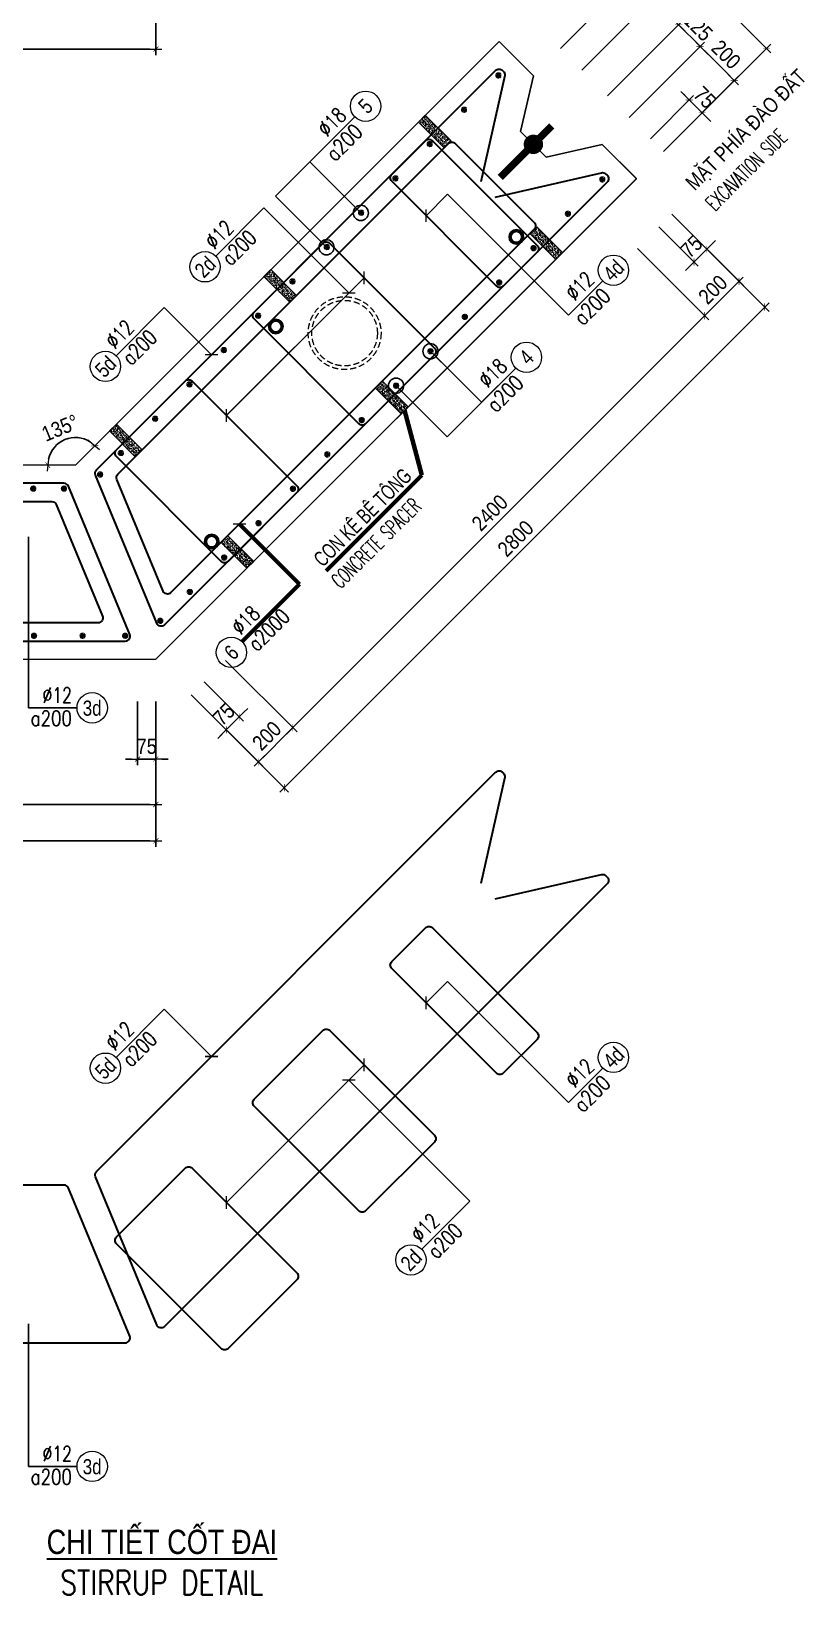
# Model space of a CAD drawing. Header units: millimetres. Extents: x -642477 to 1168880, y -27982 to 330379.
# Drawn here: x 650774 to 660335, y 63276 to 82598 of the extents above; entities that cross this region are included whole.
import ezdxf
from ezdxf.enums import TextEntityAlignment as Align

# ---------------------------------------------------------------- set-up
doc = ezdxf.new("R2010")
doc.units = ezdxf.units.MM
doc.linetypes.add('HIDDEN', pattern=[0.375, 0.25, -0.125])
doc.layers.get('0').update_dxf_attribs({"lineweight": 20})
doc.layers.get('Defpoints').update_dxf_attribs({"color": 151, "lineweight": 9})
for name, color, linetype, lineweight in [('NDC_S_BREAK-LINE', 1, 'Continuous', 15), ('NDC_S_DIAPHGRAM WALL', 3, 'Continuous', 20), ('NDC_S_DIM', 1, 'Continuous', 15), ('NDC_S_ENG TITLE', 3, 'Continuous', 20), ('NDC_S_HATCH MATERIAL', 8, 'Continuous', 13), ('NDC_S_LEADER', 1, 'Continuous', 15), ('NDC_S_LEVEL TEXT', 7, 'Continuous', 20), ('NDC_S_REBAR', 4, 'Continuous', 35), ('NDC_S_VN TEXT', 7, 'Continuous', 20), ('NDC_S_VN TITLE', 6, 'Continuous', 35)]:
    doc.layers.add(name, color=color, linetype=linetype, lineweight=lineweight)
doc.layers.add('NDC_S_REBAR DES.', color=2, linetype='Continuous')
doc.styles.add('ARIAL', font='arial.ttf', dxfattribs={"width": 0.8})
doc.styles.add('NDC_ARIAL', font='arial.ttf', dxfattribs={"width": 0.85})
doc.styles.add('NDC_DIM', font='', dxfattribs={"width": 0.75})
doc.styles.add('NDC_EN TXT', font='romans.shx', dxfattribs={"width": 0.8})
doc.styles.get('NDC_DIM').set_extended_font_data('Dotum')
doc.dimstyles.new('A1-NDC-1-25 (x3)', dxfattribs={"dimscale": 75, "dimtxt": 2.5, "dimasz": 1, "dimexe": 1, "dimexo": 0, "dimgap": 0.8, "dimtad": 1, "dimdec": 0, "dimlfac": 0.333333, "dimdsep": 46, "dimtxsty": 'NDC_ARIAL', "dimblk": 'DIMMARK', "dimcen": 49999.938995, "dimdle": 1.5, "dimclrd": 1, "dimclre": 1, "dimclrt": 3, "dimadec": 0, "dimazin": 0, "dimtfac": 1, "dimtdec": 0, "dimtix": 1, "dimtmove": 2, "dimatfit": 3, "dimfxl": 1, "dimarcsym": 0})
doc.dimstyles.new('NDC_dim_25', dxfattribs={"dimscale": 25, "dimtxt": 2.2, "dimasz": 1.5, "dimexe": 1.5, "dimexo": 2.5, "dimgap": 1, "dimtad": 1, "dimdec": 0, "dimzin": 0, "dimdsep": 46, "dimtxsty": 'NDC_DIM', "dimblk": 'DIMMARK', "dimcen": 0.09, "dimdle": 1.2, "dimclrd": 1, "dimclre": 1, "dimclrt": 3, "dimadec": 0, "dimazin": 0, "dimtfac": 1, "dimtdec": 0, "dimtix": 1, "dimtofl": 0, "dimtmove": 0, "dimatfit": 3, "dimfxl": 6, "dimfxlon": 1, "dimtolj": 1, "dimtzin": 0, "dimarcsym": 0})

# ---------------------------------------------------------------- blocks, each defined once
blk = doc.blocks.new('DIMMARK')
at = {"layer": 'NDC_S_DIM', "color": 1}
blk.add_line((-1.5, 0), (1, 0), dxfattribs=at)
at = {"layer": 'NDC_S_DIM', "color": 2, "const_width": 0.1}
blk.add_lwpolyline([(-0.42, -0.42), (0.42, 0.42)], dxfattribs=at)
blk = doc.blocks.new('*D2035')
at = {"layer": 'Defpoints', "color": 0, "ltscale": 100, "transparency": 16777216}
for p in [(643914, 84102), (652314, 84102), (652314, 82378)]:
    blk.add_point(p, dxfattribs=at)
at = {"layer": 'NDC_S_DIM', "color": 1, "lineweight": -2, "ltscale": 100, "transparency": 16777216}
for p, q in [((643914, 84102), (643914, 82303)), ((652314, 84102), (652314, 82303)), ((643989, 82378), (652239, 82378))]:
    blk.add_line(p, q, dxfattribs=at)
at = {"layer": 'NDC_S_DIM', "color": 1, "lineweight": -2, "ltscale": 100, "transparency": 16777216, "xscale": 75, "yscale": 75, "zscale": 75, "rotation": 180}
blk.add_blockref('DIMMARK', (643914, 82378), dxfattribs=at)
at = {"layer": 'NDC_S_DIM', "color": 1, "lineweight": -2, "ltscale": 100, "transparency": 16777216, "xscale": 75, "yscale": 75, "zscale": 75}
blk.add_blockref('DIMMARK', (652314, 82378), dxfattribs=at)
at = {"layer": 'NDC_S_DIM', "color": 3, "ltscale": 100, "transparency": 16777216, "insert": (648114, 82533), "char_height": 187.5, "attachment_point": 5, "style": 'NDC_ARIAL'}
blk.add_mtext('2800', dxfattribs=at)
blk = doc.blocks.new('kata_block_THEP')
at = {"layer": 'NDC_S_REBAR', "color": 0}
for p, q in [((-0.5, 0), (0.5, 0)), ((-0.35, 0.35), (0.35, -0.35)), ((0.35, 0.35), (-0.35, -0.35)), ((0, 0.5), (0, -0.5))]:
    blk.add_line(p, q, dxfattribs=at)
at = {"layer": 'NDC_S_REBAR', "color": 0, "const_width": 0.0833}
blk.add_lwpolyline([(-0.5, 0, 1), (0.5, 0, 1), (-0.5, 0, 1)], format="xyb", dxfattribs=at)
blk = doc.blocks.new('*U1893')
at = {"layer": 'NDC_S_REBAR', "ltscale": 80, "xscale": 72, "yscale": 72, "zscale": 72}
blk.add_blockref('kata_block_THEP', (0, 0), dxfattribs=at)
blk = doc.blocks.new('*U1896')
at = {"layer": 'NDC_S_LEVEL TEXT', "color": 0, "linetype": 'ByBlock', "lineweight": -2, "transparency": 16777216}
for p in [(0, 0), (600.9, 0), (1201.8, 0), (1802.7, 0), (2403.6, 0), (3004.5, 0), (3605.4, 0), (4206.3, 0), (4807.2, 0), (5408.1, 0), (6009, 0), (6609.9, 0), (7210.8, 0)]:
    blk.add_blockref('*U1893', p, dxfattribs=at)
blk = doc.blocks.new('*U1897')
at = {"layer": 'NDC_S_REBAR', "ltscale": 80, "xscale": 72, "yscale": 72, "zscale": 72}
blk.add_blockref('kata_block_THEP', (0, 0), dxfattribs=at)
blk = doc.blocks.new('*U1898')
at = {"layer": 'NDC_S_LEVEL TEXT', "color": 0, "linetype": 'ByBlock', "lineweight": -2, "transparency": 16777216}
for p in [(0, 0), (600, 0), (1200, 0), (1800, 0), (2400, 0), (3000, 0), (3600, 0), (4200, 0), (4800, 0), (5400, 0), (6000, 0), (6600, 0)]:
    blk.add_blockref('*U1897', p, dxfattribs=at)
blk = doc.blocks.new('Ong sieu am')
at = {"layer": 'NDC_S_HATCH MATERIAL'}
h = blk.add_hatch(dxfattribs=at)
h.set_pattern_fill('ANSI31', color=256, scale=20)
h.set_pattern_definition([(45, (0, 0), (-1.76776695, 1.76776695), [])])
h.paths.add_polyline_path([(-7119.3, 51158.9, 1), (-7179.3, 51158.9, 1)])
h.paths.add_polyline_path([(-7171.3, 51158.9, -1), (-7127.3, 51158.9, -1)], flags=16)
at = {"layer": 'NDC_S_REBAR DES.'}
for radius in [30, 22]:
    blk.add_circle((-7149.3, 51158.9), radius, dxfattribs=at)
blk = doc.blocks.new('ong do BT')
at = {"layer": 'NDC_S_HATCH MATERIAL', "linetype": 'HIDDEN', "ltscale": 100}
for radius in [150, 135]:
    blk.add_circle((-6323.7, 51237.8), radius, dxfattribs=at)
blk = doc.blocks.new('con ke BT')
at = {"layer": 'NDC_S_HATCH MATERIAL'}
h = blk.add_hatch(dxfattribs=at)
h.set_pattern_fill('AR-CONC', color=256, scale=2)
h.set_pattern_definition([(50, (0, 0), (14.3452037, -1.2550427), [1.5, -16.5]), (355, (0, 0), (-2.7750267, 15.0438427), [1.2, -13.2]), (100.451444, (1.195, -0.105), (11.570177, 13.7888), [1.274804, -14.0228422]), (46.1842, (0, 4), (21.3448266, -3.3103856), [2.25, -24.75]), (96.635635, (1.779, 3.724), (18.693239, 19.482372), [1.912207, -21.034275]), (351.184164, (0, 4), (18.693239, 19.482372), [1.8, -19.8]), (21, (2, 3), (11.938141, -8.0523778), [1.5, -16.5]), (326, (2, 3), (4.8663066, 14.503001), [1.2, -13.2]), (71.451445, (2.995, 2.329), (16.8044475, 6.450623), [1.274804, -14.0228422]), (37.5, (0, 0), (0.2431971, 6.6578771), [0, -13.04, 0, -13.4, 0, -13.25]), (7.5, (0, 0), (5.2613907, 7.8882342), [0, -7.64, 0, -12.74, 0, -5.05]), (327.5, (-4.46, 0), (10.6764487, -0.45109743), [0, -5, 0, -15.6, 0, -20.7]), (317.5, (-6.46, 0), (11.6637234, 2.0020996), [0, -6.5, 0, -10.36, 0, -14.7])])
h.paths.add_polyline_path([(-7076.9, 51430.9), (-7116.9, 51430.9), (-7116.9, 51280.9), (-7076.9, 51280.9)])
at = {"layer": 'NDC_S_BREAK-LINE'}
blk.add_lwpolyline([(-7116.9, 51430.9), (-7116.9, 51280.9), (-7076.9, 51280.9), (-7076.9, 51430.9)], close=True, dxfattribs=at)
blk = doc.blocks.new('*U1899')
at = {"layer": 'NDC_S_LEADER', "xscale": 3, "yscale": 3, "zscale": 3}
blk.add_blockref('con ke BT', (21291, -154068), dxfattribs=at)
blk = doc.blocks.new('*U1900')
at = {"layer": 'NDC_S_DIM', "color": 0, "linetype": 'ByBlock', "lineweight": -2, "transparency": 16777216}
for p in [(0, 0), (2700, 0), (5400, 0)]:
    blk.add_blockref('*U1899', p, dxfattribs=at)
blk = doc.blocks.new('*U1901')
at = {"layer": 'NDC_S_LEADER', "xscale": 3, "yscale": 3, "zscale": 3}
blk.add_blockref('con ke BT', (21291, -154068), dxfattribs=at)
blk = doc.blocks.new('*U1902')
at = {"layer": 'NDC_S_DIM', "color": 0, "linetype": 'ByBlock', "lineweight": -2, "transparency": 16777216}
for p in [(0, 0), (2700, 0), (5400, 0)]:
    blk.add_blockref('*U1901', p, dxfattribs=at)
blk = doc.blocks.new('*U367')
blk.add_circle((-2.5, 0), 2.5)
at = {"layer": 'NDC_S_VN TEXT', "color": 3, "style": 'NDC_EN TXT', "width": 0.75}
for tag, p in [('DK1', (0.5, 0.85)), ('KC1', (0.5, -2.97))]:
    blk.add_attdef(tag, p, '', height=2.5, dxfattribs=at)
at = {"layer": 'NDC_S_VN TEXT', "color": 7, "style": 'ARIAL', "width": 0.8}
blk.add_attdef('SH2', text='', height=2.5, dxfattribs=at).set_placement((-2.5, 0), align=Align.MIDDLE)
blk = doc.blocks.new('*U1887')
at = {"layer": 'NDC_S_REBAR', "ltscale": 80, "xscale": 72, "yscale": 72, "zscale": 72}
blk.add_blockref('kata_block_THEP', (0, 0), dxfattribs=at)
blk = doc.blocks.new('*U1888')
at = {"layer": 'NDC_S_LEVEL TEXT', "color": 0, "linetype": 'ByBlock', "lineweight": -2, "transparency": 16777216}
for p in [(0, 0), (600.9, 0), (1201.8, 0), (1802.7, 0), (2403.6, 0), (3004.5, 0), (3605.4, 0), (4206.3, 0), (4807.2, 0), (5408.1, 0), (6009, 0), (6609.9, 0), (7210.8, 0)]:
    blk.add_blockref('*U1887', p, dxfattribs=at)
blk = doc.blocks.new('*U1894')
at = {"layer": 'NDC_S_REBAR', "ltscale": 80, "xscale": 72, "yscale": 72, "zscale": 72}
blk.add_blockref('kata_block_THEP', (0, 0), dxfattribs=at)
blk = doc.blocks.new('*U1895')
at = {"layer": 'NDC_S_LEVEL TEXT', "color": 0, "linetype": 'ByBlock', "lineweight": -2, "transparency": 16777216}
for p in [(0, 0), (600, 0), (1200, 0), (1800, 0), (2400, 0), (3000, 0), (3600, 0), (4200, 0), (4800, 0), (5400, 0), (6000, 0), (6600, 0)]:
    blk.add_blockref('*U1894', p, dxfattribs=at)
blk = doc.blocks.new('*U366')
blk.add_circle((2.5, 0), 2.5)
at = {"layer": 'NDC_S_VN TEXT', "color": 3, "style": 'NDC_EN TXT'}
for tag, width, p in [('DK2', 0.75, (-0.85, 0.85)), ('KC2', 0.8, (-0.85, -2.97))]:
    blk.add_attdef(tag, text='', height=2.5, dxfattribs=dict(at, width=width)).set_placement(p, align=Align.RIGHT)
at = {"layer": 'NDC_S_VN TEXT', "color": 7, "style": 'ARIAL', "width": 0.8}
blk.add_attdef('SH3', text='', height=2.5, dxfattribs=at).set_placement((2.5, 0), align=Align.MIDDLE)
blk = doc.blocks.new('*D2013')
at = {"layer": 'Defpoints', "color": 0, "ltscale": 100, "transparency": 16777216}
for p in [(659041, 82412), (658163, 81534), (658588, 81110)]:
    blk.add_point(p, dxfattribs=at)
at = {"layer": 'NDC_S_DIM', "color": 1, "lineweight": -2, "ltscale": 100, "transparency": 16777216}
for p, q in [((658163, 81534), (659094, 82465)), ((659412, 82041), (659094, 82359)), ((658588, 81110), (659518, 82041))]:
    blk.add_line(p, q, dxfattribs=at)
at = {"layer": 'NDC_S_DIM', "color": 1, "lineweight": -2, "ltscale": 100, "transparency": 16777216, "xscale": 75, "yscale": 75, "zscale": 75}
for p, rotation in [((659041, 82412), 134.9991338730584), ((659465, 81988), 314.9991338730584)]:
    blk.add_blockref('DIMMARK', p, dxfattribs=dict(at, rotation=rotation))
at = {"layer": 'NDC_S_DIM', "color": 3, "ltscale": 100, "transparency": 16777216, "insert": (659363, 82310), "char_height": 187.5, "attachment_point": 5, "rotation": 314.9991, "style": 'NDC_ARIAL'}
blk.add_mtext('200', dxfattribs=at)
blk = doc.blocks.new('*D2014')
at = {"layer": 'Defpoints', "color": 0, "ltscale": 100, "transparency": 16777216}
for p in [(658776, 82677), (657898, 81800), (658163, 81534)]:
    blk.add_point(p, dxfattribs=at)
at = {"layer": 'NDC_S_DIM', "color": 1, "lineweight": -2, "ltscale": 100, "transparency": 16777216}
for p, q in [((657898, 81800), (658829, 82730)), ((658723, 82730), (658670, 82783)), ((659041, 82412), (658776, 82677)), ((658163, 81534), (659094, 82465)), ((659094, 82359), (659147, 82306))]:
    blk.add_line(p, q, dxfattribs=at)
at = {"layer": 'NDC_S_DIM', "color": 1, "lineweight": -2, "ltscale": 100, "transparency": 16777216, "xscale": 75, "yscale": 75, "zscale": 75}
for p, rotation in [((658776, 82677), 314.9991338730584), ((659041, 82412), 134.9991338730584)]:
    blk.add_blockref('DIMMARK', p, dxfattribs=dict(at, rotation=rotation))
at = {"layer": 'NDC_S_DIM', "color": 3, "ltscale": 100, "transparency": 16777216, "insert": (659018, 82655), "char_height": 187.5, "attachment_point": 5, "rotation": 314.9991, "style": 'NDC_ARIAL'}
blk.add_mtext('125', dxfattribs=at)
blk = doc.blocks.new('*D2015')
at = {"layer": 'Defpoints', "color": 0, "ltscale": 100, "transparency": 16777216}
for p in [(658457, 82995), (657580, 82118), (657898, 81800)]:
    blk.add_point(p, dxfattribs=at)
at = {"layer": 'NDC_S_DIM', "color": 1, "lineweight": -2, "ltscale": 100, "transparency": 16777216}
for p, q in [((658404, 83048), (658351, 83101)), ((657580, 82118), (658510, 83048)), ((658776, 82677), (658457, 82995)), ((657898, 81800), (658829, 82730)), ((658829, 82624), (658882, 82571))]:
    blk.add_line(p, q, dxfattribs=at)
at = {"layer": 'NDC_S_DIM', "color": 1, "lineweight": -2, "ltscale": 100, "transparency": 16777216, "xscale": 75, "yscale": 75, "zscale": 75}
for p, rotation in [((658457, 82995), 314.9991338730584), ((658776, 82677), 134.9991338730584)]:
    blk.add_blockref('DIMMARK', p, dxfattribs=dict(at, rotation=rotation))
at = {"layer": 'NDC_S_DIM', "color": 3, "ltscale": 100, "transparency": 16777216, "insert": (658727, 82946), "char_height": 187.5, "attachment_point": 5, "rotation": 314.9991, "style": 'NDC_ARIAL'}
blk.add_mtext('150', dxfattribs=at)
blk = doc.blocks.new('*D1937')
at = {"layer": 'Defpoints', "color": 0, "ltscale": 100, "transparency": 16777216}
for p in [(658192, 83260), (657315, 82383), (657580, 82118)]:
    blk.add_point(p, dxfattribs=at)
at = {"layer": 'NDC_S_DIM', "color": 1, "lineweight": -2, "ltscale": 100, "transparency": 16777216}
for p, q in [((657315, 82383), (658245, 83313)), ((658139, 83313), (658086, 83366)), ((658457, 82995), (658192, 83260)), ((657580, 82118), (658510, 83048)), ((658510, 82942), (658563, 82889))]:
    blk.add_line(p, q, dxfattribs=at)
at = {"layer": 'NDC_S_DIM', "color": 1, "lineweight": -2, "ltscale": 100, "transparency": 16777216, "xscale": 75, "yscale": 75, "zscale": 75}
for p, rotation in [((658192, 83260), 314.9991338730584), ((658457, 82995), 134.9991338730584)]:
    blk.add_blockref('DIMMARK', p, dxfattribs=dict(at, rotation=rotation))
at = {"layer": 'NDC_S_DIM', "color": 3, "ltscale": 100, "transparency": 16777216, "insert": (658435, 83238), "char_height": 187.5, "attachment_point": 5, "rotation": 314.9991, "style": 'NDC_ARIAL'}
blk.add_mtext('125', dxfattribs=at)
blk = doc.blocks.new('*D1938')
at = {"layer": 'Defpoints', "color": 0, "ltscale": 100, "transparency": 16777216}
for p in [(657768, 83685), (656891, 82807), (657315, 82383)]:
    blk.add_point(p, dxfattribs=at)
at = {"layer": 'NDC_S_DIM', "color": 1, "lineweight": -2, "ltscale": 100, "transparency": 16777216}
for p, q in [((656891, 82807), (657821, 83738)), ((658139, 83313), (657821, 83632)), ((657315, 82383), (658245, 83313))]:
    blk.add_line(p, q, dxfattribs=at)
at = {"layer": 'NDC_S_DIM', "color": 1, "lineweight": -2, "ltscale": 100, "transparency": 16777216, "xscale": 75, "yscale": 75, "zscale": 75}
for p, rotation in [((657768, 83685), 134.9991338730584), ((658192, 83260), 314.9991338730584)]:
    blk.add_blockref('DIMMARK', p, dxfattribs=dict(at, rotation=rotation))
at = {"layer": 'NDC_S_DIM', "color": 3, "ltscale": 100, "transparency": 16777216, "insert": (658090, 83583), "char_height": 187.5, "attachment_point": 5, "rotation": 314.9991, "style": 'NDC_ARIAL'}
blk.add_mtext('200', dxfattribs=at)
blk = doc.blocks.new('*D1939')
at = {"layer": 'Defpoints', "color": 0, "ltscale": 100, "transparency": 16777216}
for p in [(658166, 84082), (656891, 82807), (658588, 81110)]:
    blk.add_point(p, dxfattribs=at)
at = {"layer": 'NDC_S_DIM', "color": 1, "lineweight": -2, "ltscale": 100, "transparency": 16777216}
for p, q in [((656891, 82807), (658219, 84135)), ((659810, 82438), (658219, 84029)), ((658588, 81110), (659916, 82438))]:
    blk.add_line(p, q, dxfattribs=at)
at = {"layer": 'NDC_S_DIM', "color": 1, "lineweight": -2, "ltscale": 100, "transparency": 16777216, "xscale": 75, "yscale": 75, "zscale": 75}
for p, rotation in [((658166, 84082), 134.9991338730584), ((659863, 82385), 314.9991338730584)]:
    blk.add_blockref('DIMMARK', p, dxfattribs=dict(at, rotation=rotation))
at = {"layer": 'NDC_S_DIM', "color": 3, "ltscale": 100, "transparency": 16777216, "insert": (659124, 83344), "char_height": 187.5, "attachment_point": 5, "rotation": 314.9991, "style": 'NDC_ARIAL'}
blk.add_mtext('800', dxfattribs=at)
blk = doc.blocks.new('*D1940')
at = {"layer": 'Defpoints', "color": 0, "ltscale": 100, "transparency": 16777216}
for p in [(658908, 81749), (658429, 81269), (658588, 81110)]:
    blk.add_point(p, dxfattribs=at)
at = {"layer": 'NDC_S_DIM', "color": 1, "lineweight": -2, "ltscale": 100, "transparency": 16777216}
for p, q in [((658429, 81269), (658961, 81802)), ((658855, 81802), (658802, 81855)), ((659067, 81590), (658908, 81749)), ((658588, 81110), (659120, 81643)), ((659120, 81537), (659173, 81484))]:
    blk.add_line(p, q, dxfattribs=at)
at = {"layer": 'NDC_S_DIM', "color": 1, "lineweight": -2, "ltscale": 100, "transparency": 16777216, "xscale": 75, "yscale": 75, "zscale": 75}
for p, rotation in [((658908, 81749), 314.9991338730584), ((659067, 81590), 134.9991338730584)]:
    blk.add_blockref('DIMMARK', p, dxfattribs=dict(at, rotation=rotation))
at = {"layer": 'NDC_S_DIM', "color": 3, "ltscale": 100, "transparency": 16777216, "insert": (659098, 81779), "char_height": 187.5, "attachment_point": 5, "rotation": 314.9991, "style": 'NDC_ARIAL'}
blk.add_mtext('75', dxfattribs=at)
blk = doc.blocks.new('*D1942')
at = {"layer": 'Defpoints', "color": 0, "ltscale": 100, "transparency": 16777216}
for p in [(652752, 74398), (652911, 74557), (653344, 74124)]:
    blk.add_point(p, dxfattribs=at)
at = {"layer": 'NDC_S_DIM', "color": 1, "lineweight": -2, "ltscale": 100, "transparency": 16777216}
for p, q in [((652752, 74398), (653238, 73912)), ((652911, 74557), (653397, 74071)), ((653397, 74177), (653450, 74230)), ((653185, 73965), (653344, 74124)), ((653132, 73912), (653079, 73859))]:
    blk.add_line(p, q, dxfattribs=at)
at = {"layer": 'NDC_S_DIM', "color": 1, "lineweight": -2, "ltscale": 100, "transparency": 16777216, "xscale": 75, "yscale": 75, "zscale": 75}
for p, rotation in [((653344, 74124), 224.9991338731921), ((653185, 73965), 44.99913387319204)]:
    blk.add_blockref('DIMMARK', p, dxfattribs=dict(at, rotation=rotation))
at = {"layer": 'NDC_S_DIM', "color": 3, "ltscale": 100, "transparency": 16777216, "insert": (653155, 74155), "char_height": 187.5, "attachment_point": 5, "rotation": 44.9991, "style": 'NDC_ARIAL'}
blk.add_mtext('75', dxfattribs=at)
blk = doc.blocks.new('*D1943')
at = {"layer": 'Defpoints', "color": 0, "ltscale": 100, "transparency": 16777216}
for p in [(658692, 80338), (658533, 80179), (659125, 79905)]:
    blk.add_point(p, dxfattribs=at)
at = {"layer": 'NDC_S_DIM', "color": 1, "lineweight": -2, "ltscale": 100, "transparency": 16777216}
for p, q in [((658692, 80338), (659178, 79852)), ((658533, 80179), (659019, 79693)), ((659178, 79958), (659231, 80011)), ((658966, 79746), (659125, 79905)), ((658913, 79693), (658860, 79640))]:
    blk.add_line(p, q, dxfattribs=at)
at = {"layer": 'NDC_S_DIM', "color": 1, "lineweight": -2, "ltscale": 100, "transparency": 16777216, "xscale": 75, "yscale": 75, "zscale": 75}
for p, rotation in [((659125, 79905), 224.9991338731921), ((658966, 79746), 44.99913387319204)]:
    blk.add_blockref('DIMMARK', p, dxfattribs=dict(at, rotation=rotation))
at = {"layer": 'NDC_S_DIM', "color": 3, "ltscale": 100, "transparency": 16777216, "insert": (658935, 79935), "char_height": 187.5, "attachment_point": 5, "rotation": 44.9991, "style": 'NDC_ARIAL'}
blk.add_mtext('75', dxfattribs=at)
blk = doc.blocks.new('*D1944')
at = {"layer": 'Defpoints', "color": 0, "ltscale": 100, "transparency": 16777216}
for p in [(653176, 74822), (652752, 74398), (654007, 73992)]:
    blk.add_point(p, dxfattribs=at)
at = {"layer": 'NDC_S_DIM', "color": 1, "lineweight": -2, "ltscale": 100, "transparency": 16777216}
for p, q in [((653176, 74822), (654060, 73939)), ((652752, 74398), (653636, 73514)), ((653636, 73620), (653954, 73939))]:
    blk.add_line(p, q, dxfattribs=at)
at = {"layer": 'NDC_S_DIM', "color": 1, "lineweight": -2, "ltscale": 100, "transparency": 16777216, "xscale": 75, "yscale": 75, "zscale": 75}
for p, rotation in [((654007, 73992), 44.99913387319208), ((653583, 73567), 224.9991338731921)]:
    blk.add_blockref('DIMMARK', p, dxfattribs=dict(at, rotation=rotation))
at = {"layer": 'NDC_S_DIM', "color": 3, "ltscale": 100, "transparency": 16777216, "insert": (653685, 73890), "char_height": 187.5, "attachment_point": 5, "rotation": 44.9991, "style": 'NDC_ARIAL'}
blk.add_mtext('200', dxfattribs=at)
blk = doc.blocks.new('*D1945')
at = {"layer": 'Defpoints', "color": 0, "ltscale": 100, "transparency": 16777216}
for p in [(658267, 79914), (659098, 79083), (653176, 74822)]:
    blk.add_point(p, dxfattribs=at)
at = {"layer": 'NDC_S_DIM', "color": 1, "lineweight": -2, "ltscale": 100, "transparency": 16777216}
for p, q in [((658267, 79914), (659151, 79030)), ((654060, 74045), (659045, 79030)), ((653176, 74822), (654060, 73939))]:
    blk.add_line(p, q, dxfattribs=at)
at = {"layer": 'NDC_S_DIM', "color": 1, "lineweight": -2, "ltscale": 100, "transparency": 16777216, "xscale": 75, "yscale": 75, "zscale": 75}
for p, rotation in [((659098, 79083), 44.99913387319208), ((654007, 73992), 224.9991338731921)]:
    blk.add_blockref('DIMMARK', p, dxfattribs=dict(at, rotation=rotation))
at = {"layer": 'NDC_S_DIM', "color": 3, "ltscale": 100, "transparency": 16777216, "insert": (656442, 76647), "char_height": 187.5, "attachment_point": 5, "rotation": 44.9991, "style": 'NDC_ARIAL'}
blk.add_mtext('2400', dxfattribs=at)
blk = doc.blocks.new('*D1946')
at = {"layer": 'Defpoints', "color": 0, "ltscale": 100, "transparency": 16777216}
for p in [(658692, 80338), (658267, 79914), (659522, 79507)]:
    blk.add_point(p, dxfattribs=at)
at = {"layer": 'NDC_S_DIM', "color": 1, "lineweight": -2, "ltscale": 100, "transparency": 16777216}
for p, q in [((658692, 80338), (659576, 79454)), ((658267, 79914), (659151, 79030)), ((659151, 79136), (659469, 79454))]:
    blk.add_line(p, q, dxfattribs=at)
at = {"layer": 'NDC_S_DIM', "color": 1, "lineweight": -2, "ltscale": 100, "transparency": 16777216, "xscale": 75, "yscale": 75, "zscale": 75}
for p, rotation in [((659522, 79507), 44.99913387319208), ((659098, 79083), 224.9991338731921)]:
    blk.add_blockref('DIMMARK', p, dxfattribs=dict(at, rotation=rotation))
at = {"layer": 'NDC_S_DIM', "color": 3, "ltscale": 100, "transparency": 16777216, "insert": (659200, 79405), "char_height": 187.5, "attachment_point": 5, "rotation": 44.9991, "style": 'NDC_ARIAL'}
blk.add_mtext('200', dxfattribs=at)
blk = doc.blocks.new('*D1947')
at = {"layer": 'Defpoints', "color": 0, "ltscale": 100, "transparency": 16777216}
for p in [(658692, 80338), (659841, 79189), (652752, 74398)]:
    blk.add_point(p, dxfattribs=at)
at = {"layer": 'NDC_S_DIM', "color": 1, "lineweight": -2, "ltscale": 100, "transparency": 16777216}
for p, q in [((658692, 80338), (659894, 79136)), ((653954, 73302), (659788, 79136)), ((652752, 74398), (653954, 73196))]:
    blk.add_line(p, q, dxfattribs=at)
at = {"layer": 'NDC_S_DIM', "color": 1, "lineweight": -2, "ltscale": 100, "transparency": 16777216, "xscale": 75, "yscale": 75, "zscale": 75}
for p, rotation in [((659841, 79189), 44.99913387319208), ((653901, 73249), 224.9991338731921)]:
    blk.add_blockref('DIMMARK', p, dxfattribs=dict(at, rotation=rotation))
at = {"layer": 'NDC_S_DIM', "color": 3, "ltscale": 100, "transparency": 16777216, "insert": (656761, 76329), "char_height": 187.5, "attachment_point": 5, "rotation": 44.9991, "style": 'NDC_ARIAL'}
blk.add_mtext('2800', dxfattribs=at)
blk = doc.blocks.new('123')
at = {"layer": 'NDC_S_DIAPHGRAM WALL', "ltscale": 0.01}
blk.add_lwpolyline([(0, 2400), (8400, 2400), (14340, -3540), (13916, -3964), (13226, -3805), (12908, -4123), (13067, -4812), (12643, -5237), (7406, 0), (0, 0), (0, 600), (-600, 975), (-600, 1425), (0, 1800)], close=True, dxfattribs=at)
blk = doc.blocks.new('*D1948')
at = {"layer": 'Defpoints', "color": 0, "ltscale": 100, "transparency": 16777216}
for p in [(643914, 74316), (652314, 74316), (652314, 73042)]:
    blk.add_point(p, dxfattribs=at)
at = {"layer": 'NDC_S_DIM', "color": 1, "lineweight": -2, "ltscale": 100, "transparency": 16777216}
for p, q in [((643914, 74316), (643914, 72967)), ((652314, 74316), (652314, 72967)), ((643989, 73042), (652239, 73042))]:
    blk.add_line(p, q, dxfattribs=at)
at = {"layer": 'NDC_S_DIM', "color": 1, "lineweight": -2, "ltscale": 100, "transparency": 16777216, "xscale": 75, "yscale": 75, "zscale": 75, "rotation": 180}
blk.add_blockref('DIMMARK', (643914, 73042), dxfattribs=at)
at = {"layer": 'NDC_S_DIM', "color": 1, "lineweight": -2, "ltscale": 100, "transparency": 16777216, "xscale": 75, "yscale": 75, "zscale": 75}
blk.add_blockref('DIMMARK', (652314, 73042), dxfattribs=at)
at = {"layer": 'NDC_S_DIM', "color": 3, "ltscale": 100, "transparency": 16777216, "insert": (648114, 73197), "char_height": 187.5, "attachment_point": 5, "style": 'NDC_ARIAL'}
blk.add_mtext('2800', dxfattribs=at)
blk = doc.blocks.new('*D1949')
at = {"layer": 'Defpoints', "color": 0, "ltscale": 100, "transparency": 16777216}
for p in [(643914, 74316), (652314, 74316), (652314, 72592)]:
    blk.add_point(p, dxfattribs=at)
at = {"layer": 'NDC_S_DIM', "color": 1, "lineweight": -2, "ltscale": 100, "transparency": 16777216}
for p, q in [((643914, 74316), (643914, 72517)), ((652314, 74316), (652314, 72517)), ((643989, 72592), (652239, 72592))]:
    blk.add_line(p, q, dxfattribs=at)
at = {"layer": 'NDC_S_DIM', "color": 1, "lineweight": -2, "ltscale": 100, "transparency": 16777216, "xscale": 75, "yscale": 75, "zscale": 75, "rotation": 180}
blk.add_blockref('DIMMARK', (643914, 72592), dxfattribs=at)
at = {"layer": 'NDC_S_DIM', "color": 1, "lineweight": -2, "ltscale": 100, "transparency": 16777216, "xscale": 75, "yscale": 75, "zscale": 75}
blk.add_blockref('DIMMARK', (652314, 72592), dxfattribs=at)
at = {"layer": 'NDC_S_DIM', "color": 3, "ltscale": 100, "transparency": 16777216, "insert": (648114, 72747), "char_height": 187.5, "attachment_point": 5, "style": 'NDC_ARIAL'}
blk.add_mtext('2800', dxfattribs=at)
blk = doc.blocks.new('*D1950')
at = {"layer": 'Defpoints', "color": 0, "ltscale": 100, "transparency": 16777216}
for p in [(652089, 74316), (652314, 74316), (652314, 73604)]:
    blk.add_point(p, dxfattribs=at)
at = {"layer": 'NDC_S_DIM', "color": 1, "lineweight": -2, "ltscale": 100, "transparency": 16777216}
for p, q in [((652089, 74316), (652089, 73529)), ((652314, 74316), (652314, 73529)), ((652014, 73604), (651939, 73604)), ((652089, 73604), (652314, 73604)), ((652389, 73604), (652464, 73604))]:
    blk.add_line(p, q, dxfattribs=at)
at = {"layer": 'NDC_S_DIM', "color": 1, "lineweight": -2, "ltscale": 100, "transparency": 16777216, "xscale": 75, "yscale": 75, "zscale": 75}
blk.add_blockref('DIMMARK', (652089, 73604), dxfattribs=at)
at = {"layer": 'NDC_S_DIM', "color": 1, "lineweight": -2, "ltscale": 100, "transparency": 16777216, "xscale": 75, "yscale": 75, "zscale": 75, "rotation": 180}
blk.add_blockref('DIMMARK', (652314, 73604), dxfattribs=at)
at = {"layer": 'NDC_S_DIM', "color": 3, "ltscale": 100, "transparency": 16777216, "insert": (652201, 73760), "char_height": 187.5, "attachment_point": 5, "style": 'NDC_ARIAL'}
blk.add_mtext('75', dxfattribs=at)
blk = doc.blocks.new('*D1951')
at = {"layer": 'Defpoints', "color": 0, "ltscale": 100, "transparency": 16777216}
for p in [(656556, 82473), (651320, 77577), (643914, 77236), (651320, 77236), (651320, 77236)]:
    blk.add_point(p, dxfattribs=at)
at = {"layer": 'NDC_S_DIM', "color": 1, "lineweight": -2, "ltscale": 100, "transparency": 16777216}
blk.add_arc((651320, 77236), 341, 57.6444, 167.3547, dxfattribs=at)
at = {"layer": 'NDC_S_DIM', "color": 1, "lineweight": -2, "ltscale": 100, "transparency": 16777216, "xscale": 75, "yscale": 75, "zscale": 75}
for p, rotation in [((651560, 77477), 321.3217909856077), ((650979, 77236), 263.6773421311249)]:
    blk.add_blockref('DIMMARK', p, dxfattribs=dict(at, rotation=rotation))
at = {"layer": 'NDC_S_DIM', "color": 3, "ltscale": 100, "transparency": 16777216, "insert": (651130, 77695), "char_height": 187.5, "attachment_point": 5, "rotation": 22.4996, "style": 'NDC_ARIAL'}
blk.add_mtext('135°', dxfattribs=at)

msp = doc.modelspace()

# ---------------------------------------------------------------- linework, layer by layer
at = {"layer": 'NDC_S_DIAPHGRAM WALL', "ltscale": 0.01}
msp.add_line((658253.5, 80776), (652313.7, 74836.4), dxfattribs=at)
msp.add_lwpolyline([(656556.4, 82473.1), (656980.7, 82048.8), (656821.6, 81359.4), (657139.8, 81041.2), (657829.2, 81200.3), (658253.5, 80776)], dxfattribs=at)
at = {"layer": 'NDC_S_DIAPHGRAM WALL', "ltscale": 50, "const_width": 90}
msp.add_lwpolyline([(657208.4, 81428), (656572, 80791.7)], dxfattribs=at)
at = {"layer": 'NDC_S_DIAPHGRAM WALL', "ltscale": 50, "const_width": 120}
msp.add_lwpolyline([(657023.1, 81242.7, -1), (656938.2, 81157.9, -1)], format="xyb", close=True, dxfattribs=at)
at = {"layer": 'NDC_S_REBAR'}
for points in [[(656506.9, 80548.9), (657821.7, 80849.7, -0.2585925), (657877.6, 80833.7), (657892.8, 80818.5, -0.4142136), (657892.8, 80733.6), (652421.7, 75262.7, -0.5345087), (652323.9, 75282.2), (651565.9, 77112.2, -0.3033487), (651578.9, 77177.5), (656514, 82112.5, -0.4142136), (656598.8, 82112.5), (656610, 82101.3, -0.2239077), (656627.3, 82053.2), (656332.6, 80739.1)], [(656506.9, 71875.9), (657821.7, 72176.7, -0.2585925), (657877.6, 72160.7), (657892.8, 72145.5, -0.4142136), (657892.8, 72060.6), (652421.7, 66589.7, -0.5345087), (652323.9, 66609.2), (651565.9, 68439.2, -0.3033487), (651578.9, 68504.6), (656514, 73439.5, -0.4142136), (656598.8, 73439.5), (656610, 73428.4, -0.2239077), (656627.3, 73380.2), (656332.6, 72066.1)]]:
    msp.add_lwpolyline(points, format="xyb", dxfattribs=at)
for points in [[(651844.3, 77124.7), (655930.6, 81210.9, -0.4142136), (656015.5, 81210.9), (656991.3, 80235.1, -0.4142136), (656991.3, 80150.3), (652500.8, 75659.9, -0.5345087), (652402.9, 75679.4), (651831.3, 77059.4, -0.3033487)], [(655229.8, 80828.3), (655647, 81245.5, -0.4142136), (655731.9, 81245.5), (657025.9, 79951.5, -0.4142136), (657025.9, 79866.7), (656608.6, 79449.5, -0.4142136), (656523.8, 79449.5), (655229.8, 80743.5, -0.4142136)], [(653528.5, 79127.1), (654377.9, 79976.5, -0.4142136), (654462.8, 79976.5), (655756.8, 78682.5, -0.4142136), (655756.8, 78597.6), (654907.3, 77748.2, -0.4142136), (654822.5, 77748.2), (653528.5, 79042.2, -0.4142136)], [(651827.1, 77425.8), (652676.6, 78275.2, -0.4142136), (652761.5, 78275.2), (654055.5, 76981.2, -0.4142136), (654055.5, 76896.4), (653206, 76046.9, -0.4142136), (653121.1, 76046.9), (651827.1, 77340.9, -0.4142136)], [(644198.7, 77011.4, 0.4142136), (644138.7, 76951.4), (644138.7, 75121.4, 0.4142136), (644198.7, 75061.4), (644198.7, 75061.4), (651935.8, 75061.4, 0.5345087), (651991.3, 75144.4), (651233.3, 76974.4, 0.3033487), (651177.9, 77011.4)], [(644423.7, 76786.4), (651027.5, 76786.4, -0.3033487), (651082.9, 76749.4), (651654.5, 75369.4, -0.5345087), (651599.1, 75286.4), (644423.7, 75286.4, -0.4142136), (644363.7, 75346.4), (644363.7, 76726.4, -0.4142136)], [(655229.8, 71100.1), (655647, 71517.3, -0.4142136), (655731.9, 71517.3), (657025.9, 70223.3, -0.4142136), (657025.9, 70138.4), (656608.6, 69721.2, -0.4142136), (656523.8, 69721.2), (655229.8, 71015.3, -0.4142136)], [(653528.5, 69398.8), (654377.9, 70248.3, -0.4142136), (654462.8, 70248.3), (655756.8, 68954.3, -0.4142136), (655756.8, 68869.4), (654907.3, 68020, -0.4142136), (654822.5, 68020), (653528.5, 69314, -0.4142136)], [(651827.1, 67697.6), (652676.6, 68547, -0.4142136), (652761.5, 68547), (654055.5, 67253, -0.4142136), (654055.5, 67168.1), (653206, 66318.7, -0.4142136), (653121.1, 66318.7), (651827.1, 67612.7, -0.4142136)], [(644198.7, 68338.5, 0.4142136), (644138.7, 68278.5), (644138.7, 66448.5, 0.4142136), (644198.7, 66388.5), (644198.7, 66388.5), (651935.8, 66388.5, 0.5345087), (651991.3, 66471.4), (651233.3, 68301.4, 0.3033487), (651177.9, 68338.5)]]:
    msp.add_lwpolyline(points, format="xyb", close=True, dxfattribs=at)

# ---------------------------------------------------------------- block references
at = {"layer": 'NDC_S_DIM', "ltscale": 80, "xscale": 75, "yscale": 75, "zscale": 75, "rotation": 44.99913387416254}
for name, p, values in [('*U366', (654773.8, 81539.1), {'SH3': '5', 'DK2': '%%C18', 'KC2': 'a200'}), ('*U367', (653054.2, 79819.5), {'SH2': '2d', 'DK1': '%%c12', 'KC1': 'a200'}), ('*U366', (657837.8, 79511.8), {'SH3': '4d', 'DK2': '%%c12', 'KC2': 'a200'}), ('*U367', (651823.3, 78588.6), {'SH2': '5d', 'DK1': '%%c12', 'KC1': 'a200'}), ('*U366', (656762.2, 78436.2), {'SH3': '4', 'DK2': '%%C18', 'KC2': 'a200'}), ('*U367', (653380, 75054.2), {'SH2': '6', 'DK1': '%%C18', 'KC1': 'a2000'}), ('*U367', (651823.3, 69915.7), {'SH2': '5d', 'DK1': '%%c12', 'KC1': 'a200'}), ('*U366', (657837.8, 69783.6), {'SH3': '4d', 'DK2': '%%c12', 'KC2': 'a200'}), ('*U367', (655599.7, 67545.6), {'SH2': '2d', 'DK1': '%%c12', 'KC1': 'a200'})]:
    msp.add_blockref(name, p, dxfattribs=at).add_auto_attribs(values)
at = {"layer": 'NDC_S_DIM', "rotation": 44.99913387416254}
for name, p in [('*U1900', (651942.5, 77541.1)), ('*U1902', (653321.3, 76162.2))]:
    msp.add_blockref(name, p, dxfattribs=at)
at = {"layer": 'NDC_S_DIM', "ltscale": 80, "xscale": 75, "yscale": 75, "zscale": 75}
for p in [(651339.2, 74236.4), (651339.2, 64861.8)]:
    msp.add_blockref('*U366', p, dxfattribs=at).add_auto_attribs({'SH3': '3d', 'DK2': '%%c12', 'KC2': 'a200'})
at = {"layer": 'NDC_S_LEADER', "xscale": -1, "rotation": 180}
msp.add_blockref('123', (643913.7, 77236.4), dxfattribs=at)
at = {"layer": 'NDC_S_LEADER', "xscale": 3, "yscale": 3, "zscale": 3, "rotation": 44.99913387416255}
for name, p in [('Ong sieu am', (780458.5, -13304.3)), ('ong do BT', (776752.3, -16412.1)), ('Ong sieu am', (777485.7, -14410.3)), ('Ong sieu am', (776693.3, -17069.4))]:
    msp.add_blockref(name, p, dxfattribs=at)
at = {"layer": 'NDC_S_LEVEL TEXT', "extrusion": (0, 0, -1), "zscale": -1, "rotation": 315.0008661258528}
msp.add_blockref('*U1895', (-656547.3, 82052.5), dxfattribs=at)
at = {"layer": 'NDC_S_LEVEL TEXT', "rotation": 224.9991338741648}
msp.add_blockref('*U1888', (657832.8, 80767), dxfattribs=at)
at = {"layer": 'NDC_S_LEVEL TEXT', "extrusion": (0, 0, -1), "xscale": -1, "zscale": -1}
msp.add_blockref('*U1898', (-644198.1, 76945.4), dxfattribs=at)
at = {"layer": 'NDC_S_LEVEL TEXT', "xscale": -1, "rotation": 180}
msp.add_blockref('*U1896', (644198.1, 75127.4), dxfattribs=at)
at = {"layer": 'NDC_S_REBAR', "ltscale": 80, "xscale": 72, "yscale": 72, "zscale": 72}
for p in [(651623.8, 77119.8), (651177.8, 76945.4), (651934.3, 75127.4), (652368.7, 75312.6)]:
    msp.add_blockref('kata_block_THEP', p, dxfattribs=at)

# ---------------------------------------------------------------- texts
at = {"layer": 'NDC_S_ENG TITLE', "style": 'NDC_EN TXT', "width": 0.6}
for s, p in [('EXCAVATION SIDE', (659158.5, 80432.5)), ('CONCRETE SPACER', (654530.1, 75765.8))]:
    msp.add_text(s, height=187.5, rotation=44.99913, dxfattribs=at).set_placement(p, align=Align.MIDDLE_LEFT)
at = {"layer": 'NDC_S_ENG TITLE', "style": 'NDC_EN TXT', "width": 0.8}
msp.add_text('STIRRUP DETAIL', height=300, dxfattribs=at).set_placement((652389, 63425.7), align=Align.MIDDLE)
at = {"layer": 'NDC_S_LEVEL TEXT', "style": 'NDC_ARIAL'}
for s, width, p in [('MẶT PHÍA ĐÀO ĐẤT', 0.8, (658907.7, 80683.3)), ('CON KÊ BÊ TÔNG', 0.7, (654311.6, 76032.2))]:
    msp.add_text(s, height=187.5, rotation=44.99913, dxfattribs=dict(at, width=width)).set_placement(p, align=Align.MIDDLE_LEFT)
at = {"layer": 'NDC_S_VN TITLE', "style": 'NDC_ARIAL', "width": 0.8}
msp.add_text('%%UCHI TIẾT CỐT ĐAI', height=300, dxfattribs=at).set_placement((652389, 63972.2), align=Align.MIDDLE)

# ---------------------------------------------------------------- dimensions: what is measured, and where the dimension line sits
at = {"layer": 'NDC_S_DIM', "ltscale": 100}
for base, p1, p2, picture, middle in [((652313.7, 82377.7), (643913.7, 84102.4), (652313.7, 84102.4), '*D2035', (648113.7, 82533.5)), ((652313.7, 73041.7), (643913.7, 74316.4), (652313.7, 74316.4), '*D1948', (648113.7, 73197.5)), ((652313.7, 72591.7), (643913.7, 74316.4), (652313.7, 74316.4), '*D1949', (648113.7, 72747.5)), ((652313.7, 73604.2), (652088.7, 74316.4), (652313.7, 74316.4), '*D1950', (652201.2, 73759.6))]:
    dim = msp.add_linear_dim(base=base, p1=p1, p2=p2, dimstyle='A1-NDC-1-25 (x3)', dxfattribs=at)
    dim.commit()
    dim.dimension.update_dxf_attribs({"geometry": picture, "text_midpoint": middle})
for base, p1, p2, angle, picture, middle in [((658165.8, 84082.4), (658587.6, 81110.2), (656890.6, 82807.3), 134.99913, '*D1939', (659124.4, 83344)), ((657768, 83684.7), (657314.9, 82383), (656890.6, 82807.3), 134.99913, '*D1938', (658090.3, 83582.7)), ((658192.3, 83260.4), (657580, 82117.8), (657314.9, 82383), 134.99913, '*D1937', (658435, 83237.9)), ((658457.4, 82995.2), (657898.2, 81799.6), (657580, 82117.8), 134.99913, '*D2015', (658726.7, 82946.2)), ((658775.6, 82677), (658163.4, 81534.5), (657898.2, 81799.6), 134.99913, '*D2014', (659018.3, 82654.6)), ((659040.8, 82411.9), (658587.6, 81110.2), (658163.4, 81534.5), 134.99913, '*D2013', (659363, 82309.8)), ((658908.2, 81748.9), (658587.6, 81110.2), (658428.5, 81269.3), 134.99913, '*D1940', (659097.6, 81779.2)), ((659840.7, 79188.8), (652751.8, 74398.2), (658691.6, 80337.8), 44.99913, '*D1947', (656760.7, 76329.1)), ((659522.5, 79507), (658267.4, 79913.6), (658691.6, 80337.8), 44.99913, '*D1946', (659200.2, 79405)), ((659124.7, 79904.7), (658532.5, 80178.7), (658691.6, 80337.8), 44.99913, '*D1943', (658935.3, 79935)), ((659098.2, 79082.7), (653176.1, 74822.5), (658267.4, 79913.6), 44.99913, '*D1945', (656442.5, 76647.3)), ((654007, 73991.6), (652751.8, 74398.2), (653176.1, 74822.5), 44.99913, '*D1944', (653684.7, 73889.6)), ((653344, 74124.2), (652751.8, 74398.2), (652910.9, 74557.3), 44.99913, '*D1942', (653154.6, 74154.5))]:
    dim = msp.add_linear_dim(base=base, p1=p1, p2=p2, angle=angle, dimstyle='A1-NDC-1-25 (x3)', dxfattribs=at)
    dim.commit()
    dim.dimension.update_dxf_attribs({"geometry": picture, "text_midpoint": middle})
dim = msp.add_angular_dim_2l(base=(651319.6, 77576.9), line1=((656556.4, 82473.1), (651319.6, 77236.4)), line2=((651319.6, 77236.4), (643913.7, 77236.4)), dimstyle='A1-NDC-1-25 (x3)', dxfattribs=at)
dim.commit()
dim.dimension.update_dxf_attribs({"geometry": '*D1951', "text_midpoint": (651129.7, 77695)})

# ---------------------------------------------------------------- leaders
at = {"layer": 'NDC_S_LEADER'}
for points, override in [([(654422.8, 79928), (653792.8, 80558.1), (654773.8, 81539.1)], {"dimasz": 7.5, "dimldrblk": 'DotBlank'}), ([(654847.7, 80352.9), (654217.7, 80983), (654773.8, 81539.1)], {"dimasz": 7.5, "dimldrblk": 'DotBlank'}), ([(655654.6, 80318.7), (655919, 80583.1)], {"dimasz": 4.5, "dimldrblk": 'ArchTick'}), ([(655919, 80583.1), (657414, 79088), (657837.8, 79511.8)], {"dimasz": 4.5, "dimldrblk": 'None'}), ([(654699.9, 79364), (653649.3, 80414.6), (653054.2, 79819.5)], {"dimasz": 4.5, "dimldrblk": 'ArchTick'}), ([(654887.6, 79551.7), (653188.6, 77852.8)], {"dimasz": 4.5, "dimldrblk": 'ArchTick'}), ([(654887.6, 79551.7), (653869.7, 78533.9)], {"dimasz": 4.5, "dimldrblk": 'ArchTick'}), ([(653186.3, 77850.4), (654887.6, 79551.7)], {"dimasz": 4.5, "dimldrblk": 'ArchTick'}), ([(653001.8, 78600.4), (652418.4, 79183.8), (651823.3, 78588.6)], {"dimasz": 4.5, "dimldrblk": 'ArchTick'}), ([(655708.3, 78642.5), (656338.3, 78012.4), (656762.2, 78436.2)], {"dimasz": 7.5, "dimldrblk": 'DotBlank'}), ([(655283.4, 78217.6), (655913.4, 77587.5), (656762.2, 78436.2)], {"dimasz": 7.5, "dimldrblk": 'DotBlank'}), ([(655387.8, 77916.8), (655603.4, 77112.9), (654421, 75930.6)], {"dimasz": 4.5, "dimlwd": 65533}), ([(653348.8, 76507.9), (654091.3, 75765.4), (653380, 75054.2)], {"dimasz": 4.5, "dimldrblk": 'ArchTick', "dimlwd": 65533}), ([(650740.9, 76350.7), (650740.9, 74236.4), (651339.2, 74236.4)], {"dimasz": 7.5, "dimldrblk": 'None'}), ([(655654.6, 70590.5), (655919, 70854.9)], {"dimasz": 4.5, "dimldrblk": 'ArchTick'}), ([(655919, 70854.9), (657414, 69359.8), (657837.8, 69783.6)], {"dimasz": 4.5, "dimldrblk": 'None'}), ([(653001.8, 69927.4), (652418.4, 70510.8), (651823.3, 69915.7)], {"dimasz": 4.5, "dimldrblk": 'ArchTick'}), ([(653186.3, 68122.2), (654887.6, 69823.5)], {"dimasz": 4.5, "dimldrblk": 'ArchTick'}), ([(654887.6, 69823.5), (653188.6, 68124.6)], {"dimasz": 4.5, "dimldrblk": 'ArchTick'}), ([(654887.6, 69823.5), (653869.7, 68805.7)], {"dimasz": 4.5, "dimldrblk": 'ArchTick'}), ([(654699.9, 69635.8), (656194.9, 68140.8), (655599.7, 67545.6)], {"dimasz": 4.5, "dimldrblk": 'ArchTick'}), ([(650740.9, 66622.5), (650740.9, 64861.8), (651339.2, 64861.8)], {"dimasz": 7.5, "dimldrblk": 'None'})]:
    msp.add_leader(points, dimstyle='NDC_dim_25', override=override, dxfattribs=at)

doc.saveas('drawing.dxf')
